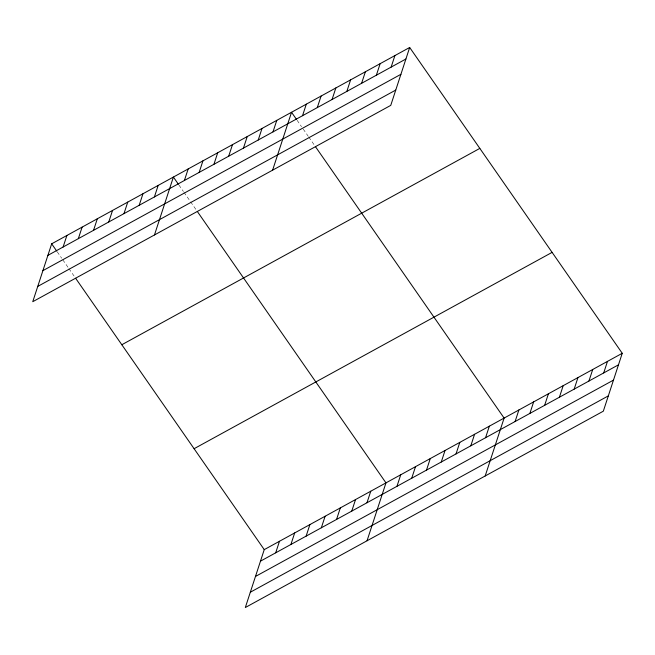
<?xml version="1.0" encoding="UTF-8"?>
<svg xmlns="http://www.w3.org/2000/svg" width="655" height="655" viewBox="0 0 655 655"><rect width="100%" height="100%" fill="white"/><g stroke="black" fill="none" stroke-linecap="round" stroke-linejoin="round"><path stroke-width="0.49" stroke-dasharray="3.27 2.46" d="M297.1 120.274L301.554 126.685M303.224 129.084L308.235 136.297M308.792 137.091L314.916 145.901M178.962 185.07L183.416 191.473M183.973 192.275L190.097 201.085M190.654 201.887L196.778 210.697M57.239 251.823L61.693 258.226M62.806 259.83L68.374 267.838M68.931 268.64L75.055 277.45"/><path stroke-width="0.98" d="M409.678 47.471L51.671 243.816L32.75 301.709L390.757 105.373L409.678 47.471L622.25 353.291L603.329 411.184L245.322 607.529L264.243 549.627L622.25 353.291M63.117 247L66.892 235.464M78.338 238.657L82.104 227.121M93.55 230.314L97.317 218.778M108.763 221.971L112.537 210.435M123.983 213.628L127.75 202.092M139.196 205.285L142.962 193.749M154.408 196.934L158.182 185.398M154.474 234.957L173.395 177.055L178.406 184.268M184.391 180.493L188.165 168.957M199.161 172.396L202.927 160.86M213.931 164.299L217.697 152.762M228.693 156.193L232.468 144.665M243.464 148.095L247.23 136.559M258.234 139.998L262 128.462M272.996 131.901L276.77 120.364M272.611 170.161L291.54 112.267L296.543 119.472M302.536 115.698L306.303 104.17M317.298 107.6L321.073 96.064M332.069 99.503L335.843 87.966M346.839 91.405L350.605 79.869M361.601 83.308L365.375 71.772M376.371 75.21L380.146 63.674M391.141 67.105L394.908 55.569M275.69 552.82L279.464 541.284M290.91 544.477L294.676 532.941M306.122 536.134L309.889 524.598M321.335 527.783L325.109 516.255M336.555 519.44L340.322 507.903M351.768 511.096L355.534 499.56M366.98 502.753L370.755 491.217M367.046 540.768L385.967 482.874L197.335 211.499M396.963 486.313L400.737 474.777M411.733 478.207L415.499 466.679M426.503 470.11L430.269 458.574M441.265 462.012L445.04 450.476M456.036 453.915L459.802 442.379M470.806 445.818L474.572 434.281M485.568 437.712L489.342 426.184M485.183 475.98L504.113 418.078L315.473 146.704M515.108 421.517L518.875 409.981M529.87 413.42L533.645 401.883M544.641 405.322L548.415 393.786M559.411 397.225L563.177 385.689M574.173 389.119L577.947 377.583M588.943 381.022L592.718 369.485M603.713 372.924L607.48 361.388M47.905 255.352L405.904 59.007M42.902 270.646L400.909 74.31M37.753 286.407L395.751 90.071M121.822 344.735L479.828 148.39M194.101 448.708L552.1 252.371M260.477 561.163L618.484 364.827M255.475 576.466L613.481 380.121M250.325 592.226L608.323 395.89M51.671 243.816L56.682 251.021M75.612 278.252L264.243 549.627"/></g></svg>
